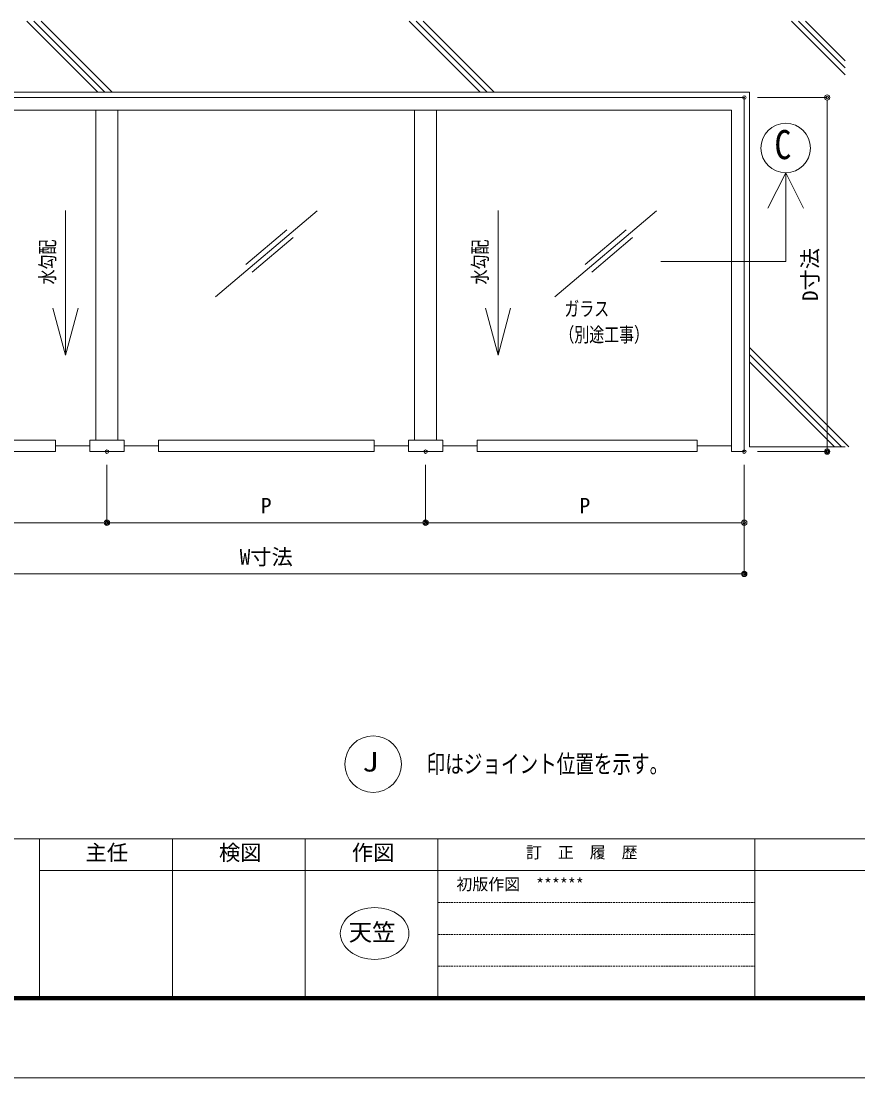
# Model space of a CAD drawing. Units: millimetres, scale not verified. Extents: x -1262 to 1261, y -891 to 891.
# Drawn here: x -480 to -7, y -891 to -294 of the extents above; entities that cross this region are included whole.
import ezdxf
from ezdxf.enums import TextEntityAlignment as Align

# ---------------------------------------------------------------- set-up
doc = ezdxf.new("R2010")
doc.units = ezdxf.units.MM
doc.header["$LTSCALE"] = 4
doc.header["$PDMODE"] = 32
doc.header["$PDSIZE"] = 2
doc.linetypes.add('USER5', pattern=[0.375, 0.25, -0.125])
for name, color, linetype, lineweight in [('0-0_0', 3, 'Continuous', 18), ('0-1_CSLAYER2', 7, 'Continuous', 18), ('0-4_Defpoints', 7, 'Continuous', 18), ('0-5_41_U+FF71_U+FF99_U+FF90', 7, 'Continuous', 18), ('0-7_CSLAYER3', 7, 'Continuous', 18), ('0-D_2躯体線', 4, 'Continuous', 18), ('0-E_WAKU', 7, 'Continuous', 18)]:
    doc.layers.add(name, color=color, linetype=linetype, lineweight=lineweight)
doc.layers.add('0-8_MOJI', color=7, linetype='Continuous')
doc.styles.add('ＭＳ ゴシック', font='')
doc.styles.get('ＭＳ ゴシック').set_extended_font_data('MS Gothic')

# ---------------------------------------------------------------- blocks, each defined once
blk = doc.blocks.new('BLKF0136')
at = {"layer": '0-7_CSLAYER3'}
blk.add_line((117.5206, 120.683), (118.9437, 115.3721), dxfattribs=at)
blk.add_lwpolyline([(117.5206, 104.357), (117.5206, 120.683), (116.0976, 115.3721)], dxfattribs=at)
blk = doc.blocks.new('_Origin2')
at = {"layer": '0-0_0', "color": 7, "lineweight": 9}
blk.add_line((-0.5, 0), (-1, 0), dxfattribs=at)
for radius in [0.5, 0.25]:
    blk.add_circle((0, 0), radius, dxfattribs=at)
blk = doc.blocks.new('D149')
at = {"layer": '0-1_CSLAYER2', "lineweight": 9}
for p, q in [((4851.883, 2376.656), (4851.883, 2315.131)), ((5391.883, 2376.656), (5391.883, 2315.131)), ((4854.883, 2315.131), (5388.883, 2315.131))]:
    blk.add_line(p, q, dxfattribs=at)
at = {"layer": '0-4_Defpoints'}
for p in [(4851.883, 2384.156), (5391.883, 2384.156), (5391.883, 2315.131)]:
    blk.add_point(p, dxfattribs=at)
at = {"layer": '0-1_CSLAYER2', "xscale": 3, "yscale": 3, "rotation": 180}
blk.add_blockref('_Origin2', (4851.883, 2315.131), dxfattribs=at)
at = {"layer": '0-1_CSLAYER2', "xscale": 3, "yscale": 3}
blk.add_blockref('_Origin2', (5391.883, 2315.131), dxfattribs=at)
at = {"layer": '0-1_CSLAYER2', "style": 'ＭＳ ゴシック'}
blk.add_text('W寸法', height=8.798, dxfattribs=at).set_placement((5106.883, 2317.681), align=Align.BOTTOM_LEFT)
blk = doc.blocks.new('D150')
at = {"layer": '0-1_CSLAYER2', "lineweight": 9}
for p, q in [((4851.883, 2376.656), (4851.883, 2344.044)), ((5031.883, 2376.656), (5031.883, 2344.044)), ((4854.883, 2344.044), (5028.883, 2344.044))]:
    blk.add_line(p, q, dxfattribs=at)
at = {"layer": '0-4_Defpoints'}
for p in [(4851.883, 2384.156), (5031.883, 2384.156), (5031.883, 2344.044)]:
    blk.add_point(p, dxfattribs=at)
at = {"layer": '0-1_CSLAYER2', "xscale": 3, "yscale": 3, "rotation": 180}
blk.add_blockref('_Origin2', (4851.883, 2344.044), dxfattribs=at)
at = {"layer": '0-1_CSLAYER2', "xscale": 3, "yscale": 3}
blk.add_blockref('_Origin2', (5031.883, 2344.044), dxfattribs=at)
at = {"layer": '0-1_CSLAYER2', "style": 'ＭＳ ゴシック'}
blk.add_text('P', height=8.798, dxfattribs=at).set_placement((4938.883, 2346.594), align=Align.BOTTOM_LEFT)
blk = doc.blocks.new('D151')
at = {"layer": '0-1_CSLAYER2', "lineweight": 9}
for p, q in [((5211.883, 2376.656), (5211.883, 2344.044)), ((5391.883, 2376.656), (5391.883, 2344.044)), ((5388.883, 2344.044), (5214.883, 2344.044))]:
    blk.add_line(p, q, dxfattribs=at)
at = {"layer": '0-4_Defpoints'}
for p in [(5211.883, 2384.156), (5391.883, 2384.156), (5211.883, 2344.044)]:
    blk.add_point(p, dxfattribs=at)
at = {"layer": '0-1_CSLAYER2', "xscale": 3, "yscale": 3, "rotation": 180}
blk.add_blockref('_Origin2', (5211.883, 2344.044), dxfattribs=at)
at = {"layer": '0-1_CSLAYER2', "xscale": 3, "yscale": 3}
blk.add_blockref('_Origin2', (5391.883, 2344.044), dxfattribs=at)
at = {"layer": '0-1_CSLAYER2', "style": 'ＭＳ ゴシック'}
blk.add_text('P', height=8.798, dxfattribs=at).set_placement((5298.883, 2346.594), align=Align.BOTTOM_LEFT)
blk = doc.blocks.new('D152')
at = {"layer": '0-1_CSLAYER2', "lineweight": 9}
for p, q in [((5031.883, 2376.656), (5031.883, 2344.044)), ((5211.883, 2376.656), (5211.883, 2344.044)), ((5208.883, 2344.044), (5034.883, 2344.044))]:
    blk.add_line(p, q, dxfattribs=at)
at = {"layer": '0-4_Defpoints'}
for p in [(5031.883, 2384.156), (5211.883, 2384.156), (5031.883, 2344.044)]:
    blk.add_point(p, dxfattribs=at)
at = {"layer": '0-1_CSLAYER2', "xscale": 3, "yscale": 3, "rotation": 180}
blk.add_blockref('_Origin2', (5031.883, 2344.044), dxfattribs=at)
at = {"layer": '0-1_CSLAYER2', "xscale": 3, "yscale": 3}
blk.add_blockref('_Origin2', (5211.883, 2344.044), dxfattribs=at)
at = {"layer": '0-1_CSLAYER2', "style": 'ＭＳ ゴシック'}
blk.add_text('P', height=8.798, dxfattribs=at).set_placement((5118.883, 2346.594), align=Align.BOTTOM_LEFT)
blk = doc.blocks.new('D153')
at = {"layer": '0-1_CSLAYER2', "lineweight": 9}
for p, q in [((5399.383, 2584.156), (5438.69, 2584.156)), ((5438.69, 2581.156), (5438.69, 2387.156)), ((5399.383, 2384.156), (5438.69, 2384.156))]:
    blk.add_line(p, q, dxfattribs=at)
at = {"layer": '0-4_Defpoints'}
for p in [(5391.883, 2584.156), (5391.883, 2384.156), (5438.69, 2384.156)]:
    blk.add_point(p, dxfattribs=at)
at = {"layer": '0-1_CSLAYER2', "xscale": 3, "yscale": 3}
for p, rotation in [((5438.69, 2584.156), 90), ((5438.69, 2384.156), 270)]:
    blk.add_blockref('_Origin2', p, dxfattribs=dict(at, rotation=rotation))
at = {"layer": '0-1_CSLAYER2', "style": 'ＭＳ ゴシック'}
blk.add_text('D寸法', height=8.798, rotation=90, dxfattribs=at).set_placement((5436.14, 2469.156), align=Align.BOTTOM_LEFT)
blk = doc.blocks.new('EDDIM0170')
at = {"layer": '0-0_0', "color": 7}
blk.add_circle((145.2939, 65.5449), 3.2, dxfattribs=at)
at = {"layer": '0-0_0', "color": 7, "style": 'ＭＳ ゴシック', "width": 1.25}
blk.add_text('J', height=2.199, dxfattribs=at).set_placement((144.044, 64.0449), align=Align.BOTTOM_LEFT)

msp = doc.modelspace()

# ---------------------------------------------------------------- linework, layer by layer
at = {"layer": '0-0_0'}
msp.add_ellipse((-280.341, -809.496), major_axis=(19.385, 0), ratio=0.755094, dxfattribs=at)
at = {"layer": '0-4_Defpoints', "color": 5}
msp.add_line((-1261.585, -891.023), (1261.415, -891.023), dxfattribs=at)
at = {"layer": '0-5_41_U+FF71_U+FF99_U+FF90'}
for p, q in [((-71.561, -337.415), (-1171.261, -337.415)), ((-78.761, -344.615), (-1171.261, -344.615)), ((-437.761, -344.615), (-437.761, -530.915)), ((-425.361, -344.615), (-425.361, -530.915)), ((-257.761, -344.615), (-257.761, -530.915)), ((-245.361, -344.615), (-245.361, -530.915)), ((-78.761, -344.615), (-78.761, -537.415)), ((-460.661, -534.165), (-441.261, -534.165)), ((-402.461, -534.165), (-421.861, -534.165)), ((-261.261, -534.165), (-280.661, -534.165)), ((-222.461, -534.165), (-241.861, -534.165)), ((-78.761, -534.165), (-98.161, -534.165))]:
    msp.add_line(p, q, dxfattribs=at)
msp.add_lwpolyline([(-71.561, -337.415), (-71.561, -537.415), (-78.761, -537.415)], dxfattribs=at)
for points in [[(-582.461, -537.415), (-460.661, -537.415), (-460.661, -530.915), (-582.461, -530.915)], [(-421.861, -537.415), (-441.261, -537.415), (-441.261, -530.915), (-421.861, -530.915)], [(-441.261, -537.415), (-421.861, -537.415), (-421.861, -530.915), (-441.261, -530.915)], [(-280.661, -537.415), (-402.461, -537.415), (-402.461, -530.915), (-280.661, -530.915)], [(-261.261, -537.415), (-241.861, -537.415), (-241.861, -530.915), (-261.261, -530.915)], [(-98.161, -537.415), (-222.461, -537.415), (-222.461, -530.915), (-98.161, -530.915)]]:
    msp.add_lwpolyline(points, close=True, dxfattribs=at)
at = {"layer": '0-7_CSLAYER3', "color": 4}
for p, q in [((-48.16, -379.963), (-58.16, -399.963)), ((-48.16, -429.963), (-118.722, -429.963))]:
    msp.add_line(p, q, dxfattribs=at)
at = {"layer": '0-7_CSLAYER3', "color": 5}
for p, q in [((-370.239, -449.96), (-312.882, -401.427)), ((-178.539, -449.96), (-121.182, -401.427)), ((-353.123, -431.745), (-330.031, -412.205)), ((-349.442, -436.095), (-326.35, -416.556)), ((-161.423, -431.745), (-138.331, -412.205)), ((-157.742, -436.095), (-134.65, -416.556))]:
    msp.add_line(p, q, dxfattribs=at)
at = {"layer": '0-7_CSLAYER3', "color": 4}
msp.add_lwpolyline([(-48.16, -429.963), (-48.16, -379.963), (-38.16, -399.963)], dxfattribs=at)
msp.add_circle((-48.16, -365.963), 14, dxfattribs=at)
at = {"layer": '0-D_2躯体線'}
for p, q in [((-436.673, -334.415), (-476.773, -294.315)), ((-432.673, -334.415), (-472.773, -294.315)), ((-428.673, -334.415), (-468.773, -294.315)), ((-220.761, -334.415), (-260.861, -294.315)), ((-216.761, -334.415), (-256.861, -294.315)), ((-212.761, -334.415), (-252.861, -294.315)), ((-14.616, -324.647), (-44.948, -294.315)), ((-14.616, -320.647), (-40.948, -294.315)), ((-14.616, -316.647), (-36.948, -294.315)), ((-68.561, -334.415), (-1171.261, -334.415)), ((-12.561, -534.615), (-68.561, -478.615)), ((-16.561, -534.615), (-68.561, -482.615)), ((-20.561, -534.615), (-68.561, -486.615))]:
    msp.add_line(p, q, dxfattribs=at)
msp.add_lwpolyline([(-68.561, -334.415), (-68.561, -534.615), (-14.616, -534.615)], dxfattribs=at)
at = {"layer": '0-E_WAKU'}
for p, q in [((-1201.585, -756.023), (1198.415, -756.023)), ((-469.585, -756.023), (-469.585, -846.023)), ((-394.585, -756.023), (-394.585, -846.023)), ((-319.585, -756.023), (-319.585, -846.023)), ((-244.585, -756.023), (-244.585, -846.023)), ((-65.585, -756.023), (-65.585, -846.023)), ((-469.585, -774.023), (-244.585, -774.023)), ((-244.585, -774.023), (-65.585, -774.023)), ((-65.585, -774.023), (160.415, -774.023)), ((-1202.485, -846.923), (1199.315, -846.923)), ((-1202.035, -846.473), (1198.865, -846.473)), ((-1201.585, -846.023), (1198.415, -846.023)), ((-1201.135, -845.573), (1197.965, -845.573)), ((-1200.685, -845.123), (1197.515, -845.123))]:
    msp.add_line(p, q, dxfattribs=at)
at = {"layer": '0-E_WAKU', "linetype": 'USER5'}
for p, q in [((-244.585, -792.023), (-65.585, -792.023)), ((-244.585, -810.023), (-65.585, -810.023)), ((-244.585, -828.023), (-65.585, -828.023))]:
    msp.add_line(p, q, dxfattribs=at)

# ---------------------------------------------------------------- block references
at = {"layer": '0-0_0', "xscale": -5, "yscale": 5, "rotation": 180}
for p in [(-1042.584, 120.533), (-798.251, 120.533)]:
    msp.add_blockref('BLKF0136', p, dxfattribs=at)
at = {"layer": '0-0_0', "xscale": 5, "yscale": 5}
msp.add_blockref('EDDIM0170', (-1007.656, -1041.582), dxfattribs=at)
at = {"layer": '0-1_CSLAYER2'}
for name in ['D153', 'D149', 'D150', 'D152', 'D151']:
    msp.add_blockref(name, (-5463.443, -2921.57), dxfattribs=at)

# ---------------------------------------------------------------- texts
at = {"layer": '0-0_0', "color": 7, "style": 'ＭＳ ゴシック'}
for s, height, p in [('初版作図\u3000******', 6.598, (-234.155, -786.985)), ('天笠', 9.677, (-294.96, -816.515))]:
    msp.add_text(s, height=height, dxfattribs=at).set_placement(p, align=Align.BOTTOM_LEFT)
at = {"layer": '0-7_CSLAYER3', "style": 'ＭＳ ゴシック', "width": 0.75}
for p in [(-458.534, -442.977), (-214.2, -442.977)]:
    msp.add_text('水勾配', height=8.248, rotation=90, dxfattribs=at).set_placement(p, align=Align.BOTTOM_LEFT)
for s, height, p in [('ガラス', 8.248, (-173.184, -463.335)), ('（別途工事）', 8.248, (-175.98, -477.94)), ('印はジョイント位置を示す。', 10.26, (-250.964, -721.951))]:
    msp.add_text(s, height=height, dxfattribs=at).set_placement(p, align=Align.BOTTOM_LEFT)
at = {"layer": '0-8_MOJI', "style": 'ＭＳ ゴシック', "width": 0.85}
msp.add_text('C', height=16.42, dxfattribs=at).set_placement((-54.507, -377.163), align=Align.BOTTOM_LEFT)
at = {"layer": '0-8_MOJI', "style": 'ＭＳ ゴシック'}
for s, height, p in [('主任', 8.798, (-443.631, -770.868)), ('検図', 8.798, (-368.231, -770.868)), ('作図', 8.798, (-293.231, -770.868)), ('訂\u3000正\u3000履\u3000歴', 6.598, (-194.841, -768.985))]:
    msp.add_text(s, height=height, dxfattribs=at).set_placement(p, align=Align.BOTTOM_LEFT)

doc.saveas('drawing.dxf')
